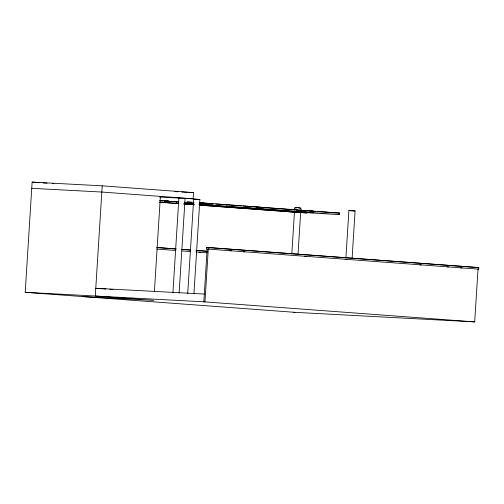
<?xml version="1.0" encoding="UTF-8"?>
<svg xmlns="http://www.w3.org/2000/svg" width="504" height="504" viewBox="0 0 504 504"><rect width="100%" height="100%" fill="white"/><g stroke="black" fill="none" stroke-linecap="round" stroke-linejoin="round"><path stroke-width="0.76" d="M294.935 312.335L25.2 292.314L32.136 182.108L102.218 185.837L193.511 192.61L193.12 198.822L184.552 198.368L185.088 198.362L179.134 293.026M102.218 185.837L95.287 296.037L153.846 300.384L82.618 296.598M154.388 291.784L160.385 196.39M164.455 200.787L168.676 201.102L168.582 202.658L164.354 202.343L164.455 200.787L159.9 200.548M178.857 203.515L176.532 203.389L176.633 201.839L165.192 200.989M172.929 292.635L178.882 197.965L185.088 198.362M193.467 203.981L187.11 203.553L187.211 201.997L194.034 202.362M187.708 293.731L193.668 199.061L199.874 199.458L193.964 293.341M295.672 212.228L281.068 211.151L339.702 214.66L200.598 204.315L200.699 202.759L199.338 202.665M206.564 247.445L206.464 248.995L208.971 249.127L209.066 247.577L206.564 247.445L478.8 267.599L478.699 269.155L478.019 269.117L474.699 321.892L293.794 312.272M207.15 249.033L203.83 301.808L474.699 321.892M199.351 204.693L263.094 209.047L226.687 207.113L226.787 205.563M291.822 253.865L294.475 211.617M294.575 210.055C292.471 206.312 303.358 206.879 300.781 210.445M298.022 254.262L300.636 212.795M338.921 214.584L339.016 213.028L200.699 202.759M345.927 257.525L348.881 210.584L352.101 210.754L355.087 210.981L352.132 257.922M199.874 199.458L198.223 199.382M300.926 208.102L298.519 207.982M355.087 210.981L348.881 210.584M162.987 200.8L162.496 200.781L162.905 200.819M331.216 212.568L331.714 212.587L317.57 211.535M174.819 191.621L177.937 191.785M181.831 191.993L187.28 192.282M188.836 192.364L193.511 192.61M31.746 188.32L101.827 192.043L193.12 198.822M159.636 197.039L179.884 198.116M165.123 200.913L168.676 201.102M176.633 201.839L178.958 201.959M184.382 202.249L187.475 202.413M202.198 203.2L205.292 203.364M208.391 203.528L213.041 203.773L199.313 202.753M201.77 203.263L203.32 203.345M208.744 203.635L213.394 203.881M215.718 204.007L234.392 205.361M249.253 206.753L251.578 206.879M256.221 207.125L261.645 207.415M159.806 202.098L164.354 202.343M187.11 203.553L193.939 203.912M256.574 207.232L259.673 207.396M262.773 207.566L275.203 208.385M168.582 202.658L162.414 202.331L176.532 203.389M185.056 203.843L193.58 204.296M198.998 204.586L212.946 205.323L199.219 204.309M183.859 203.868L193.927 204.404M296.308 210.313L298.633 210.439M303.276 210.685L307.925 210.93M310.25 211.056L313.349 211.22L304.007 210.527M303.628 210.792L305.953 210.918M309.828 211.119L315.246 211.409M328.375 212.417L325.527 212.266L327.638 212.423M330.511 212.625L339.847 213.104L339.016 213.028M204.315 294.046L95.773 288.275L105.922 289.031M25.2 292.314L204.964 301.864L208.284 249.096L478.699 269.155M296.276 212.266L306.898 212.927L295.571 212.31M197.461 199.332L193.668 199.061M295.873 212.241L199.634 205.204M199.238 204.221L200.598 204.315M296.913 207.875L294.802 207.724M32.136 182.108L39.936 182.687M43.054 182.921L46.96 183.21M52.422 183.613L53.978 183.733M235.948 205.474L241.397 205.878M242.953 205.991L261.639 207.383M276.759 208.505L302.45 210.414M187.211 201.997L191.432 202.312M159.875 200.693L162.219 200.863M165.35 201.096L178.63 202.085M183.872 203.937L193.996 204.687M199.439 205.09L226.687 207.113M159.781 202.243L178.536 203.635M184.004 204.038L194.166 204.794M209.066 247.577L478.8 267.599M229.887 250.721L231.456 250.834M243.319 251.735L244.887 251.849M304.378 256.252L306.048 256.391M345.152 259.276L346.821 259.415M419.744 264.827L421.312 264.947M447.086 266.843L448.654 266.962M460.517 267.857L462.086 267.971M156.946 247.496L175.783 248.9M182.064 249.367L190.701 250.003M196.195 250.412L207.182 251.231M156.794 247.54L176.419 248.995M181.919 249.404L190.55 250.047M196.043 250.457L207.037 251.269M156.845 249.052L175.789 250.469M181.963 250.916L190.701 251.578M196.094 251.962L207.188 252.8M198.986 252.221L200.661 252.359M109.828 289.321L112.953 289.548M179.714 198.041L178.882 197.965M267.322 209.362L230.914 207.428L276.841 210.836L313.249 212.77L267.322 209.362"/></g></svg>
